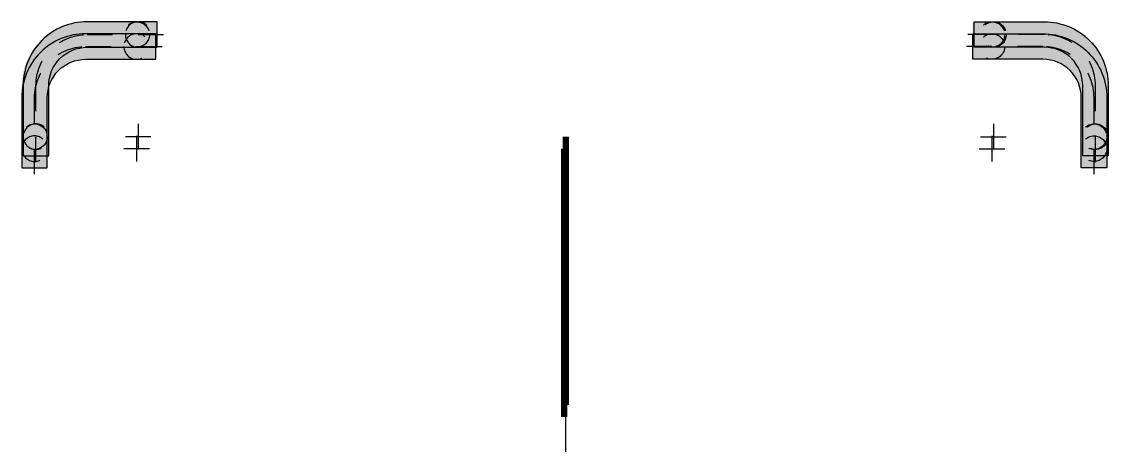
# Model space of a CAD drawing. Header units: millimetres. Extents: x 64 to 660, y 33 to 427.
# Drawn here: x 434.882 to 439.138, y 234.093 to 235.751 of the extents above; entities that cross this region are included whole.
import ezdxf

# ---------------------------------------------------------------- set-up
doc = ezdxf.new("R2010")
doc.units = ezdxf.units.MM
doc.linetypes.add('DASHDOT', pattern=[1, 0.5, -0.25, 0, -0.25])
doc.linetypes.add('HIDDEN', pattern=[0.375, 0.25, -0.125])
doc.layers.add('A-CARP-DEFENSAS', color=37, linetype='Continuous')
doc.layers.add('A-ESCALERA-DET', color=252, linetype='Continuous')

# ---------------------------------------------------------------- blocks, each defined once
blk = doc.blocks.new('*U41')
at = {"true_color": 0xf3e03b}
h = blk.add_hatch(color=53, dxfattribs=at)
h.dxf.hatch_style = 1
edge = h.paths.add_edge_path()
edge.add_line((-0.075, -0.35), (0.2, -0.35))
edge.add_arc((0.2, -0.2), 0.15, 270, 360)
edge.add_line((0.35, -0.2), (0.35, 0.075))
edge.add_line((0.35, 0.075), (0.45, 0.075))
edge.add_line((0.45, 0.075), (0.45, -0.2))
edge.add_arc((0.2, -0.2), 0.25, -90, 0, ccw=False)
edge.add_line((0.2, -0.45), (-0.075, -0.45))
edge.add_line((-0.075, -0.45), (-0.075, -0.35))
at = {"color": 253, "linetype": 'DASHDOT', "ltscale": 0.2}
for p, q in [((0, 0.05), (0, -0.05)), ((0.05, 0), (-0.05, 0))]:
    blk.add_line(p, q, dxfattribs=at)
blk.add_lwpolyline([(-0.1, -0.4), (0.2, -0.4, 0.414214), (0.4, -0.2), (0.4, 0.1)], format="xyb", dxfattribs=at)
blk.add_lwpolyline([(-0.075, -0.35), (-0.075, -0.35), (-0.075, -0.35), (0.2, -0.35, 0.414214), (0.35, -0.2), (0.35, 0.075), (0.45, 0.075), (0.45, -0.2, -0.414214), (0.2, -0.45), (-0.075, -0.45), (-0.075, -0.45), (-0.075, -0.45)], format="xyb", close=True)
at = {"color": 251, "linetype": 'HIDDEN', "ltscale": 0.1}
for centre in [(0.4, 0), (0, -0.4)]:
    blk.add_circle(centre, 0.05, dxfattribs=at)

msp = doc.modelspace()

# ---------------------------------------------------------------- hatches: boundary and pattern name
h = msp.add_hatch(color=41)
h.dxf.hatch_style = 1
edge = h.paths.add_edge_path()
edge.add_line((434.9826, 235.2261), (434.9826, 235.5011))
edge.add_arc((435.1326, 235.5011), 0.15, 90, 180, ccw=False)
edge.add_line((435.1326, 235.6511), (435.4076, 235.6511))
edge.add_line((435.4076, 235.6511), (435.4076, 235.7511))
edge.add_line((435.4076, 235.7511), (435.1326, 235.7511))
edge.add_arc((435.1326, 235.5011), 0.25, 90, 180)
edge.add_line((434.8826, 235.5011), (434.8826, 235.2261))
edge.add_line((434.8826, 235.2261), (434.9826, 235.2261))
h = msp.add_hatch(color=41)
h.dxf.hatch_style = 1
edge = h.paths.add_edge_path()
edge.add_line((439.0326, 235.2261), (439.0326, 235.5011))
edge.add_arc((438.8826, 235.5011), 0.15, 0, 90)
edge.add_line((438.8826, 235.6511), (438.6076, 235.6511))
edge.add_line((438.6076, 235.6511), (438.6076, 235.7511))
edge.add_line((438.6076, 235.7511), (438.8826, 235.7511))
edge.add_arc((438.8826, 235.5011), 0.25, 0, 90, ccw=False)
edge.add_line((439.1326, 235.5011), (439.1326, 235.2261))
edge.add_line((439.1326, 235.2261), (439.0326, 235.2261))

# ---------------------------------------------------------------- linework, layer by layer
at = {"color": 251, "linetype": 'HIDDEN', "ltscale": 0.1}
for centre in [(435.3326, 235.7011), (438.6826, 235.7011), (434.9326, 235.3011), (439.0826, 235.3011)]:
    msp.add_circle(centre, 0.05, dxfattribs=at)
at = {"layer": 'A-ESCALERA-DET'}
msp.add_line((437.0133, 222.0011), (437.0133, 235.3011), dxfattribs=at)
at = {"layer": 'A-ESCALERA-DET', "const_width": 0.025}
for points in [[(437.0133, 235.3011), (437.0133, 234.2511)], [(437.0133, 235.3011), (437.0133, 234.2511)], [(437.0076, 235.2541), (437.0076, 234.2041)]]:
    msp.add_lwpolyline(points, dxfattribs=at)

# ---------------------------------------------------------------- block references
at = {"layer": 'A-CARP-DEFENSAS', "xscale": -1, "rotation": 270}
for p in [(435.3383, 235.3011), (435.3326, 235.2541)]:
    msp.add_blockref('*U41', p, dxfattribs=at)
at = {"layer": 'A-CARP-DEFENSAS', "rotation": 90}
for p in [(438.6883, 235.3011), (438.6826, 235.2541)]:
    msp.add_blockref('*U41', p, dxfattribs=at)

doc.saveas('drawing.dxf')
